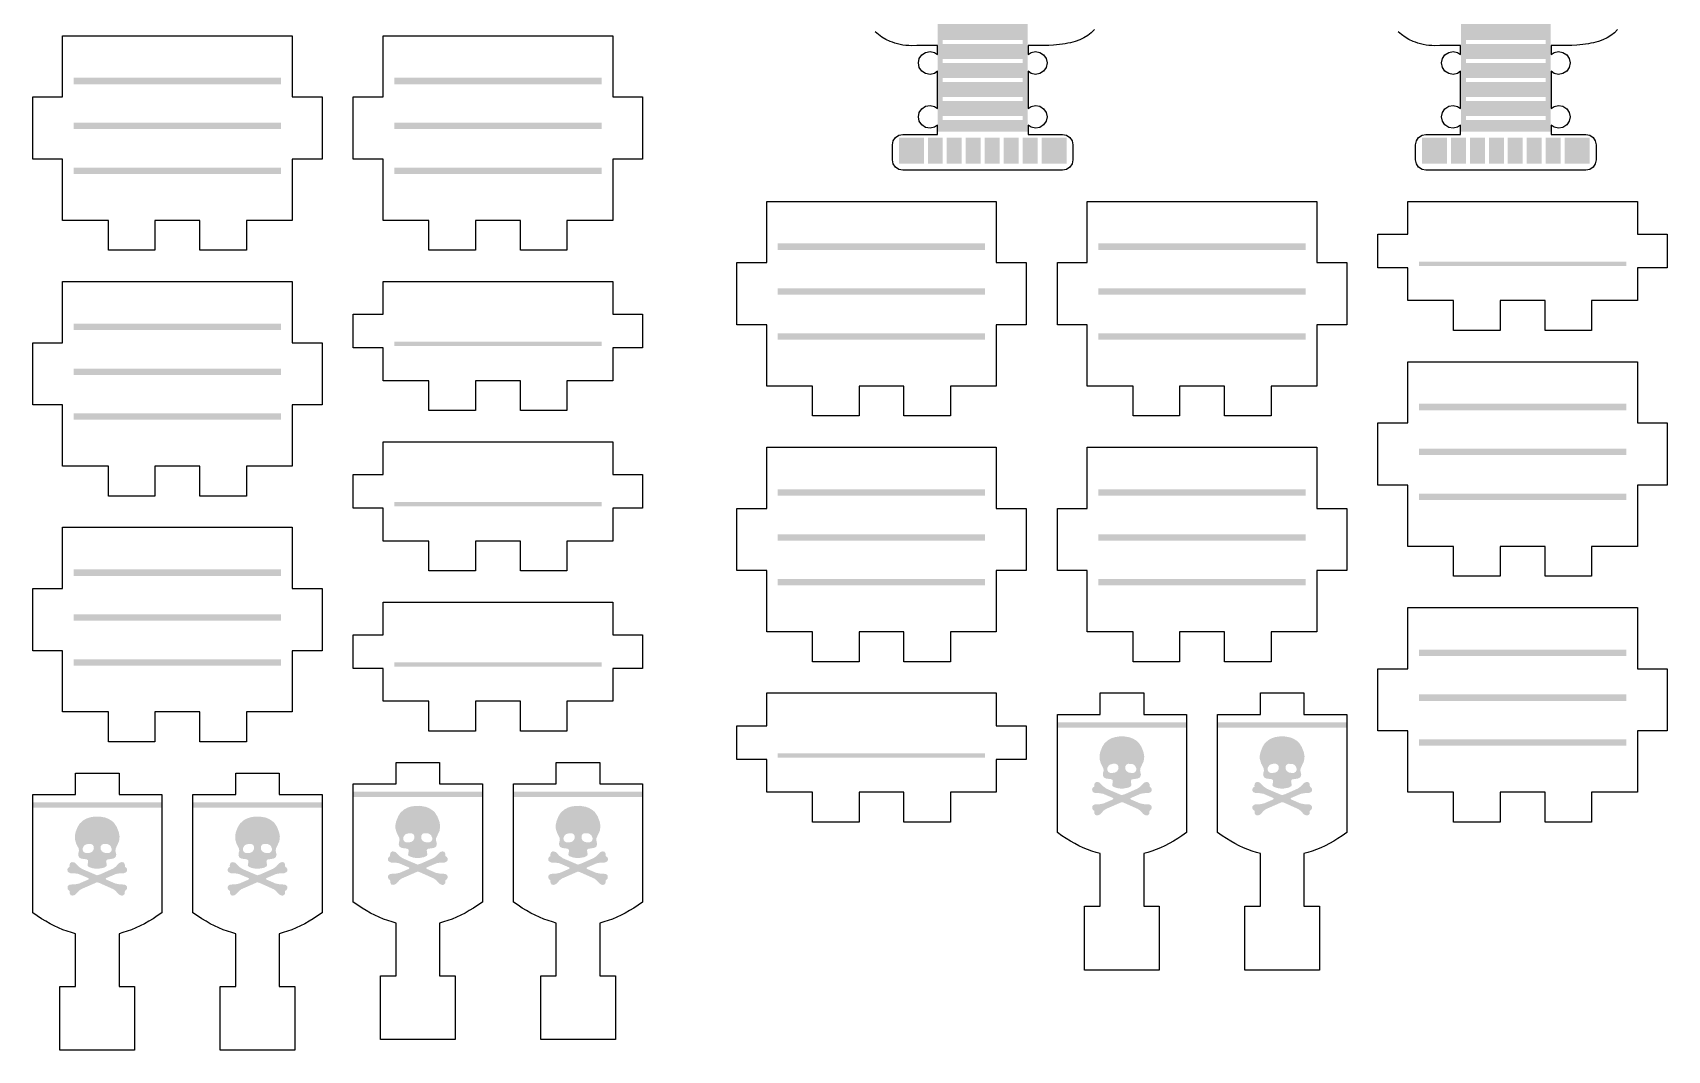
# Model space of a CAD drawing. Header units: millimetres. Extents: x 6 to 297, y 55 to 451.
# Drawn here: x 6 to 158.9, y 54.9 to 150.1 of the extents above; entities that cross this region are included whole.
import ezdxf

# ---------------------------------------------------------------- set-up
doc = ezdxf.new("R2010")
doc.units = ezdxf.units.MM
doc.layers.add('CUT', color=1, linetype='Continuous')
doc.layers.add('RASTER', color=7, linetype='Continuous')

msp = doc.modelspace()

# ---------------------------------------------------------------- hatches: boundary and pattern name
at = {"layer": 'RASTER'}
h = msp.add_hatch(color=7, dxfattribs=at)
h.paths.add_polyline_path([(99.069, 151.025), (90.663, 151.025), (90.663, 140.845), (99.069, 140.845)])
h.paths.add_polyline_path([(98.602, 149.437), (98.602, 149.064), (91.13, 149.064), (91.13, 149.437), (98.602, 149.437)], flags=0)
h.paths.add_polyline_path([(98.602, 147.663), (98.602, 147.289), (91.13, 147.289), (91.13, 147.663), (98.602, 147.663)], flags=0)
h.paths.add_polyline_path([(98.602, 145.888), (98.602, 145.515), (91.13, 145.515), (91.13, 145.888), (98.602, 145.888)], flags=0)
h.paths.add_polyline_path([(98.602, 144.114), (98.602, 143.74), (91.13, 143.74), (91.13, 144.114), (98.602, 144.114)], flags=0)
h.paths.add_polyline_path([(98.602, 142.339), (98.602, 141.965), (91.13, 141.965), (91.13, 142.339), (98.602, 142.339)], flags=0)
h = msp.add_hatch(color=7, dxfattribs=at)
h.paths.add_polyline_path([(148.022, 151.025), (139.616, 151.025), (139.616, 140.845), (148.022, 140.845)])
h.paths.add_polyline_path([(147.555, 149.437), (147.555, 149.064), (140.083, 149.064), (140.083, 149.437), (147.555, 149.437)], flags=0)
h.paths.add_polyline_path([(147.555, 147.663), (147.555, 147.289), (140.083, 147.289), (140.083, 147.663), (147.555, 147.663)], flags=0)
h.paths.add_polyline_path([(147.555, 145.888), (147.555, 145.515), (140.083, 145.515), (140.083, 145.888), (147.555, 145.888)], flags=0)
h.paths.add_polyline_path([(147.555, 144.114), (147.555, 143.74), (140.083, 143.74), (140.083, 144.114), (147.555, 144.114)], flags=0)
h.paths.add_polyline_path([(147.555, 142.339), (147.555, 141.965), (140.083, 141.965), (140.083, 142.339), (147.555, 142.339)], flags=0)
for points in [[(9.8, 145.897), (29.2, 145.897), (29.2, 145.297), (9.8, 145.297)], [(39.8, 145.897), (59.2, 145.897), (59.2, 145.297), (39.8, 145.297)], [(9.8, 141.697), (29.2, 141.697), (29.2, 141.097), (9.8, 141.097)], [(39.8, 141.697), (59.2, 141.697), (59.2, 141.097), (39.8, 141.097)], [(9.8, 137.497), (29.2, 137.497), (29.2, 136.897), (9.8, 136.897)], [(39.8, 137.497), (59.2, 137.497), (59.2, 136.897), (39.8, 136.897)], [(75.689, 130.395), (95.089, 130.395), (95.089, 129.795), (75.689, 129.795)], [(105.689, 130.395), (125.089, 130.395), (125.089, 129.795), (105.689, 129.795)], [(135.689, 128.695), (155.089, 128.695), (155.089, 128.295), (135.689, 128.295)], [(75.689, 126.195), (95.089, 126.195), (95.089, 125.595), (75.689, 125.595)], [(105.689, 126.195), (125.089, 126.195), (125.089, 125.595), (105.689, 125.595)], [(9.8, 122.897), (29.2, 122.897), (29.2, 122.297), (9.8, 122.297)], [(39.8, 121.197), (59.2, 121.197), (59.2, 120.797), (39.8, 120.797)], [(75.689, 121.995), (95.089, 121.995), (95.089, 121.395), (75.689, 121.395)], [(105.689, 121.995), (125.089, 121.995), (125.089, 121.395), (105.689, 121.395)], [(9.8, 118.697), (29.2, 118.697), (29.2, 118.097), (9.8, 118.097)], [(135.689, 115.395), (155.089, 115.395), (155.089, 114.795), (135.689, 114.795)], [(9.8, 114.497), (29.2, 114.497), (29.2, 113.897), (9.8, 113.897)], [(135.689, 111.195), (155.089, 111.195), (155.089, 110.595), (135.689, 110.595)], [(75.689, 107.395), (95.089, 107.395), (95.089, 106.795), (75.689, 106.795)], [(105.689, 107.395), (125.089, 107.395), (125.089, 106.795), (105.689, 106.795)], [(39.8, 106.197), (59.2, 106.197), (59.2, 105.797), (39.8, 105.797)], [(135.689, 106.995), (155.089, 106.995), (155.089, 106.395), (135.689, 106.395)], [(75.689, 103.195), (95.089, 103.195), (95.089, 102.595), (75.689, 102.595)], [(105.689, 103.195), (125.089, 103.195), (125.089, 102.595), (105.689, 102.595)], [(9.8, 99.897), (29.2, 99.897), (29.2, 99.297), (9.8, 99.297)], [(75.689, 98.995), (95.089, 98.995), (95.089, 98.395), (75.689, 98.395)], [(105.689, 98.995), (125.089, 98.995), (125.089, 98.395), (105.689, 98.395)], [(9.8, 95.697), (29.2, 95.697), (29.2, 95.097), (9.8, 95.097)], [(135.689, 92.395), (155.089, 92.395), (155.089, 91.795), (135.689, 91.795)], [(9.8, 91.497), (29.2, 91.497), (29.2, 90.897), (9.8, 90.897)], [(39.8, 91.197), (59.2, 91.197), (59.2, 90.797), (39.8, 90.797)], [(135.689, 88.195), (155.089, 88.195), (155.089, 87.595), (135.689, 87.595)], [(101.889, 85.595), (113.889, 85.595), (113.889, 85.095), (101.889, 85.095)], [(116.889, 85.595), (128.889, 85.595), (128.889, 85.095), (116.889, 85.095)], [(75.689, 82.695), (95.089, 82.695), (95.089, 82.295), (75.689, 82.295)], [(135.689, 83.995), (155.089, 83.995), (155.089, 83.395), (135.689, 83.395)], [(6, 78.097), (18, 78.097), (18, 77.597), (6, 77.597)], [(21, 78.097), (33, 78.097), (33, 77.597), (21, 77.597)], [(36, 79.097), (48, 79.097), (48, 78.597), (36, 78.597)], [(51, 79.097), (63, 79.097), (63, 78.597), (51, 78.597)]]:
    msp.add_hatch(color=7, dxfattribs=at).paths.add_polyline_path(points)
h = msp.add_hatch(color=7, dxfattribs=at)
h.paths.add_polyline_path([(102.711, 140.284), (87.02, 140.284), (87.02, 137.856), (102.711, 137.856)])
h.paths.add_polyline_path([(100.376, 140.284), (100.376, 137.856), (100.003, 137.856), (100.003, 140.284), (100.376, 140.284)], flags=0)
h.paths.add_polyline_path([(98.602, 140.284), (98.602, 137.856), (98.228, 137.856), (98.228, 140.284), (98.602, 140.284)], flags=0)
h.paths.add_polyline_path([(96.827, 140.284), (96.827, 137.856), (96.454, 137.856), (96.454, 140.284), (96.827, 140.284)], flags=0)
h.paths.add_polyline_path([(95.053, 140.284), (95.053, 137.856), (94.679, 137.856), (94.679, 140.284), (95.053, 140.284)], flags=0)
h.paths.add_polyline_path([(93.278, 140.284), (93.278, 137.856), (92.904, 137.856), (92.904, 140.284), (93.278, 140.284)], flags=0)
h.paths.add_polyline_path([(91.503, 140.284), (91.503, 137.856), (91.13, 137.856), (91.13, 140.284), (91.503, 140.284)], flags=0)
h.paths.add_polyline_path([(89.729, 140.284), (89.729, 137.856), (89.355, 137.856), (89.355, 140.284), (89.729, 140.284)], flags=0)
h = msp.add_hatch(color=7, dxfattribs=at)
h.paths.add_polyline_path([(151.664, 140.284), (135.973, 140.284), (135.973, 137.856), (151.664, 137.856)])
h.paths.add_polyline_path([(149.329, 140.284), (149.329, 137.856), (148.956, 137.856), (148.956, 140.284), (149.329, 140.284)], flags=0)
h.paths.add_polyline_path([(147.555, 140.284), (147.555, 137.856), (147.181, 137.856), (147.181, 140.284), (147.555, 140.284)], flags=0)
h.paths.add_polyline_path([(145.78, 140.284), (145.78, 137.856), (145.406, 137.856), (145.406, 140.284), (145.78, 140.284)], flags=0)
h.paths.add_polyline_path([(144.005, 140.284), (144.005, 137.856), (143.632, 137.856), (143.632, 140.284), (144.005, 140.284)], flags=0)
h.paths.add_polyline_path([(142.231, 140.284), (142.231, 137.856), (141.857, 137.856), (141.857, 140.284), (142.231, 140.284)], flags=0)
h.paths.add_polyline_path([(140.456, 140.284), (140.456, 137.856), (140.083, 137.856), (140.083, 140.284), (140.456, 140.284)], flags=0)
h.paths.add_polyline_path([(138.682, 140.284), (138.682, 137.856), (138.308, 137.856), (138.308, 140.284), (138.682, 140.284)], flags=0)
h = msp.add_hatch(color=7, dxfattribs=at)
h.paths.add_polyline_path([(107.645, 84.268), (108.083, 84.275), (108.612, 84.184), (108.935, 84.062), (109.271, 83.855), (109.464, 83.681), (109.724, 83.282), (109.912, 82.791), (109.982, 82.396), (109.931, 81.962), (109.608, 81.259), (109.594, 81.04), (109.672, 80.711), (109.613, 80.498), (109.517, 80.401), (109.369, 80.335), (108.802, 80.244), (108.722, 80.11), (108.78, 79.742), (108.748, 79.62), (108.502, 79.479), (108.025, 79.394), (107.734, 79.394), (107.399, 79.446), (107.076, 79.568), (106.998, 79.645), (106.979, 79.723), (107.037, 80.033), (107.012, 80.201), (106.888, 80.271), (106.406, 80.331), (106.19, 80.446), (106.107, 80.653), (106.121, 80.852), (106.185, 81.06), (106.154, 81.28), (105.919, 81.743), (105.797, 82.164), (105.797, 82.493), (105.867, 82.83), (106.055, 83.301), (106.256, 83.622), (106.593, 83.925), (106.907, 84.095), (107.242, 84.206)])
h.paths.add_polyline_path([(107.062, 81.712), (106.785, 81.641), (106.663, 81.55), (106.541, 81.342), (106.516, 81.197), (106.559, 81.046), (106.644, 80.938), (106.797, 80.858), (107.134, 80.866), (107.3, 80.912), (107.45, 81.015), (107.572, 81.242), (107.568, 81.455), (107.477, 81.616), (107.316, 81.707)], flags=0)
h.paths.add_polyline_path([(108.476, 81.712), (108.329, 81.647), (108.207, 81.478), (108.207, 81.222), (108.31, 81.034), (108.517, 80.893), (108.819, 80.847), (108.982, 80.858), (109.154, 80.957), (109.234, 81.11), (109.245, 81.253), (109.135, 81.511), (109.013, 81.621), (108.866, 81.687)], flags=0)
h.paths.add_polyline_path([(105.495, 80.006), (105.667, 80), (105.817, 79.936), (106.16, 79.582), (106.483, 79.363), (107.87, 78.774), (108.194, 78.876), (109.36, 79.396), (109.619, 79.582), (109.918, 79.903), (110.026, 79.969), (110.195, 80.014), (110.369, 79.975), (110.472, 79.806), (110.477, 79.58), (110.607, 79.477), (110.673, 79.368), (110.671, 79.169), (110.588, 79.059), (110.371, 78.966), (110.04, 78.967), (109.641, 78.902), (108.717, 78.508), (108.684, 78.444), (108.73, 78.375), (109.582, 78.007), (110.001, 77.921), (110.435, 77.91), (110.588, 77.83), (110.671, 77.72), (110.671, 77.522), (110.607, 77.412), (110.477, 77.309), (110.446, 77.011), (110.299, 76.887), (110.195, 76.875), (110.026, 76.92), (109.898, 77.005), (109.6, 77.327), (109.398, 77.474), (108.019, 78.09), (107.851, 78.115), (106.38, 77.474), (106.179, 77.327), (105.881, 77.005), (105.753, 76.92), (105.584, 76.875), (105.412, 76.916), (105.307, 77.083), (105.301, 77.309), (105.172, 77.412), (105.108, 77.522), (105.108, 77.72), (105.191, 77.83), (105.344, 77.91), (105.778, 77.921), (106.196, 78.007), (107.049, 78.375), (107.095, 78.444), (107.062, 78.508), (106.138, 78.902), (105.739, 78.967), (105.408, 78.966), (105.191, 79.059), (105.108, 79.169), (105.106, 79.368), (105.172, 79.477), (105.301, 79.58), (105.294, 79.723), (105.352, 79.917)])
h = msp.add_hatch(color=7, dxfattribs=at)
h.paths.add_polyline_path([(122.645, 84.268), (123.083, 84.275), (123.612, 84.184), (123.935, 84.062), (124.271, 83.855), (124.464, 83.681), (124.724, 83.282), (124.912, 82.791), (124.982, 82.396), (124.931, 81.962), (124.608, 81.259), (124.594, 81.04), (124.672, 80.711), (124.613, 80.498), (124.517, 80.401), (124.369, 80.335), (123.802, 80.244), (123.722, 80.11), (123.78, 79.742), (123.748, 79.62), (123.502, 79.479), (123.025, 79.394), (122.734, 79.394), (122.399, 79.446), (122.076, 79.568), (121.998, 79.645), (121.979, 79.723), (122.037, 80.033), (122.012, 80.201), (121.888, 80.271), (121.406, 80.331), (121.19, 80.446), (121.107, 80.653), (121.121, 80.852), (121.185, 81.06), (121.154, 81.28), (120.919, 81.743), (120.797, 82.164), (120.797, 82.493), (120.867, 82.83), (121.055, 83.301), (121.256, 83.622), (121.593, 83.925), (121.907, 84.095), (122.242, 84.206)])
h.paths.add_polyline_path([(122.062, 81.712), (121.785, 81.641), (121.663, 81.55), (121.541, 81.342), (121.516, 81.197), (121.559, 81.046), (121.644, 80.938), (121.797, 80.858), (122.134, 80.866), (122.3, 80.912), (122.45, 81.015), (122.572, 81.242), (122.568, 81.455), (122.477, 81.616), (122.316, 81.707)], flags=0)
h.paths.add_polyline_path([(123.476, 81.712), (123.329, 81.647), (123.207, 81.478), (123.207, 81.222), (123.31, 81.034), (123.517, 80.893), (123.819, 80.847), (123.982, 80.858), (124.154, 80.957), (124.234, 81.11), (124.245, 81.253), (124.135, 81.511), (124.013, 81.621), (123.866, 81.687)], flags=0)
h.paths.add_polyline_path([(120.495, 80.006), (120.667, 80), (120.817, 79.936), (121.16, 79.582), (121.483, 79.363), (122.87, 78.774), (123.194, 78.876), (124.36, 79.396), (124.619, 79.582), (124.918, 79.903), (125.026, 79.969), (125.195, 80.014), (125.369, 79.975), (125.472, 79.806), (125.477, 79.58), (125.607, 79.477), (125.673, 79.368), (125.671, 79.169), (125.588, 79.059), (125.371, 78.966), (125.04, 78.967), (124.641, 78.902), (123.717, 78.508), (123.684, 78.444), (123.73, 78.375), (124.582, 78.007), (125.001, 77.921), (125.435, 77.91), (125.588, 77.83), (125.671, 77.72), (125.671, 77.522), (125.607, 77.412), (125.477, 77.309), (125.446, 77.011), (125.299, 76.887), (125.195, 76.875), (125.026, 76.92), (124.898, 77.005), (124.6, 77.327), (124.398, 77.474), (123.019, 78.09), (122.851, 78.115), (121.38, 77.474), (121.179, 77.327), (120.881, 77.005), (120.753, 76.92), (120.584, 76.875), (120.412, 76.916), (120.307, 77.083), (120.301, 77.309), (120.172, 77.412), (120.108, 77.522), (120.108, 77.72), (120.191, 77.83), (120.344, 77.91), (120.778, 77.921), (121.196, 78.007), (122.049, 78.375), (122.095, 78.444), (122.062, 78.508), (121.138, 78.902), (120.739, 78.967), (120.408, 78.966), (120.191, 79.059), (120.108, 79.169), (120.106, 79.368), (120.172, 79.477), (120.301, 79.58), (120.294, 79.723), (120.352, 79.917)])
h = msp.add_hatch(color=7, dxfattribs=at)
h.paths.add_polyline_path([(11.756, 76.769), (12.194, 76.777), (12.723, 76.686), (13.046, 76.564), (13.381, 76.356), (13.575, 76.182), (13.835, 75.783), (14.022, 75.293), (14.092, 74.898), (14.042, 74.464), (13.718, 73.761), (13.705, 73.542), (13.782, 73.212), (13.724, 72.999), (13.627, 72.902), (13.48, 72.837), (12.912, 72.746), (12.833, 72.612), (12.891, 72.244), (12.858, 72.122), (12.612, 71.98), (12.136, 71.895), (11.845, 71.895), (11.51, 71.947), (11.186, 72.069), (11.109, 72.147), (11.09, 72.224), (11.148, 72.534), (11.122, 72.703), (10.998, 72.773), (10.516, 72.833), (10.301, 72.947), (10.218, 73.154), (10.231, 73.354), (10.295, 73.561), (10.264, 73.782), (10.03, 74.245), (9.908, 74.665), (9.908, 74.995), (9.978, 75.332), (10.165, 75.802), (10.367, 76.124), (10.704, 76.426), (11.018, 76.597), (11.353, 76.707)])
h.paths.add_polyline_path([(11.173, 74.214), (10.896, 74.142), (10.774, 74.051), (10.652, 73.844), (10.627, 73.699), (10.669, 73.548), (10.754, 73.439), (10.907, 73.36), (11.245, 73.367), (11.411, 73.414), (11.56, 73.517), (11.682, 73.743), (11.678, 73.956), (11.587, 74.117), (11.427, 74.208)], flags=0)
h.paths.add_polyline_path([(12.587, 74.214), (12.44, 74.148), (12.318, 73.98), (12.318, 73.724), (12.42, 73.536), (12.628, 73.394), (12.93, 73.348), (13.093, 73.36), (13.265, 73.458), (13.344, 73.611), (13.356, 73.755), (13.246, 74.012), (13.124, 74.123), (12.976, 74.189)], flags=0)
h.paths.add_polyline_path([(9.606, 72.507), (9.778, 72.501), (9.927, 72.438), (10.27, 72.083), (10.594, 71.864), (11.981, 71.275), (12.304, 71.378), (13.47, 71.897), (13.73, 72.083), (14.028, 72.405), (14.137, 72.47), (14.305, 72.515), (14.48, 72.476), (14.582, 72.308), (14.588, 72.081), (14.718, 71.978), (14.784, 71.87), (14.782, 71.67), (14.698, 71.56), (14.482, 71.467), (14.15, 71.469), (13.751, 71.403), (12.827, 71.01), (12.794, 70.946), (12.841, 70.876), (13.693, 70.508), (14.112, 70.423), (14.545, 70.411), (14.698, 70.332), (14.782, 70.221), (14.782, 70.024), (14.718, 69.913), (14.588, 69.811), (14.557, 69.512), (14.41, 69.388), (14.305, 69.377), (14.137, 69.421), (14.009, 69.507), (13.711, 69.828), (13.509, 69.975), (12.13, 70.591), (11.961, 70.617), (10.491, 69.975), (10.289, 69.828), (9.991, 69.507), (9.863, 69.421), (9.695, 69.377), (9.522, 69.417), (9.418, 69.584), (9.412, 69.811), (9.282, 69.913), (9.218, 70.024), (9.218, 70.221), (9.302, 70.332), (9.455, 70.411), (9.888, 70.423), (10.307, 70.508), (11.159, 70.876), (11.206, 70.946), (11.173, 71.01), (10.249, 71.403), (9.85, 71.469), (9.518, 71.467), (9.302, 71.56), (9.218, 71.67), (9.216, 71.87), (9.282, 71.978), (9.412, 72.081), (9.404, 72.224), (9.462, 72.418)])
h = msp.add_hatch(color=7, dxfattribs=at)
h.paths.add_polyline_path([(26.756, 76.769), (27.194, 76.777), (27.723, 76.686), (28.046, 76.564), (28.381, 76.356), (28.575, 76.182), (28.835, 75.783), (29.022, 75.293), (29.092, 74.898), (29.042, 74.464), (28.718, 73.761), (28.705, 73.542), (28.782, 73.212), (28.724, 72.999), (28.627, 72.902), (28.48, 72.837), (27.912, 72.746), (27.833, 72.612), (27.891, 72.244), (27.858, 72.122), (27.612, 71.98), (27.136, 71.895), (26.845, 71.895), (26.51, 71.947), (26.186, 72.069), (26.109, 72.147), (26.09, 72.224), (26.148, 72.534), (26.122, 72.703), (25.998, 72.773), (25.516, 72.833), (25.301, 72.947), (25.218, 73.154), (25.231, 73.354), (25.295, 73.561), (25.264, 73.782), (25.03, 74.245), (24.908, 74.665), (24.908, 74.995), (24.978, 75.332), (25.165, 75.802), (25.367, 76.124), (25.704, 76.426), (26.018, 76.597), (26.353, 76.707)])
h.paths.add_polyline_path([(26.173, 74.214), (25.896, 74.142), (25.774, 74.051), (25.652, 73.844), (25.627, 73.699), (25.669, 73.548), (25.754, 73.439), (25.907, 73.36), (26.245, 73.367), (26.411, 73.414), (26.56, 73.517), (26.682, 73.743), (26.678, 73.956), (26.587, 74.117), (26.427, 74.208)], flags=0)
h.paths.add_polyline_path([(27.587, 74.214), (27.44, 74.148), (27.318, 73.98), (27.318, 73.724), (27.42, 73.536), (27.628, 73.394), (27.93, 73.348), (28.093, 73.36), (28.265, 73.458), (28.344, 73.611), (28.356, 73.755), (28.246, 74.012), (28.124, 74.123), (27.976, 74.189)], flags=0)
h.paths.add_polyline_path([(24.606, 72.507), (24.778, 72.501), (24.927, 72.438), (25.27, 72.083), (25.594, 71.864), (26.981, 71.275), (27.304, 71.378), (28.47, 71.897), (28.73, 72.083), (29.028, 72.405), (29.137, 72.47), (29.305, 72.515), (29.48, 72.476), (29.582, 72.308), (29.588, 72.081), (29.718, 71.978), (29.784, 71.87), (29.782, 71.67), (29.698, 71.56), (29.482, 71.467), (29.15, 71.469), (28.751, 71.403), (27.827, 71.01), (27.794, 70.946), (27.841, 70.876), (28.693, 70.508), (29.112, 70.423), (29.545, 70.411), (29.698, 70.332), (29.782, 70.221), (29.782, 70.024), (29.718, 69.913), (29.588, 69.811), (29.557, 69.512), (29.41, 69.388), (29.305, 69.377), (29.137, 69.421), (29.009, 69.507), (28.711, 69.828), (28.509, 69.975), (27.13, 70.591), (26.961, 70.617), (25.491, 69.975), (25.289, 69.828), (24.991, 69.507), (24.863, 69.421), (24.695, 69.377), (24.522, 69.417), (24.418, 69.584), (24.412, 69.811), (24.282, 69.913), (24.218, 70.024), (24.218, 70.221), (24.302, 70.332), (24.455, 70.411), (24.888, 70.423), (25.307, 70.508), (26.159, 70.876), (26.206, 70.946), (26.173, 71.01), (25.249, 71.403), (24.85, 71.469), (24.518, 71.467), (24.302, 71.56), (24.218, 71.67), (24.216, 71.87), (24.282, 71.978), (24.412, 72.081), (24.404, 72.224), (24.462, 72.418)])
h = msp.add_hatch(color=7, dxfattribs=at)
h.paths.add_polyline_path([(41.756, 77.769), (42.194, 77.777), (42.723, 77.686), (43.046, 77.564), (43.381, 77.356), (43.575, 77.182), (43.835, 76.783), (44.022, 76.293), (44.092, 75.898), (44.042, 75.464), (43.718, 74.761), (43.705, 74.542), (43.782, 74.212), (43.724, 73.999), (43.627, 73.902), (43.48, 73.837), (42.912, 73.746), (42.833, 73.612), (42.891, 73.244), (42.858, 73.122), (42.612, 72.98), (42.136, 72.895), (41.845, 72.895), (41.51, 72.947), (41.186, 73.069), (41.109, 73.147), (41.09, 73.224), (41.148, 73.534), (41.122, 73.703), (40.998, 73.773), (40.516, 73.833), (40.301, 73.947), (40.218, 74.154), (40.231, 74.354), (40.295, 74.561), (40.264, 74.782), (40.03, 75.245), (39.908, 75.665), (39.908, 75.995), (39.978, 76.332), (40.165, 76.802), (40.367, 77.124), (40.704, 77.426), (41.018, 77.597), (41.353, 77.707)])
h.paths.add_polyline_path([(41.173, 75.214), (40.896, 75.142), (40.774, 75.051), (40.652, 74.844), (40.627, 74.699), (40.669, 74.548), (40.754, 74.439), (40.907, 74.36), (41.245, 74.367), (41.411, 74.414), (41.56, 74.517), (41.682, 74.743), (41.678, 74.956), (41.587, 75.117), (41.427, 75.208)], flags=0)
h.paths.add_polyline_path([(42.587, 75.214), (42.44, 75.148), (42.318, 74.98), (42.318, 74.724), (42.42, 74.536), (42.628, 74.394), (42.93, 74.348), (43.093, 74.36), (43.265, 74.458), (43.344, 74.611), (43.356, 74.755), (43.246, 75.012), (43.124, 75.123), (42.976, 75.189)], flags=0)
h.paths.add_polyline_path([(39.606, 73.507), (39.778, 73.501), (39.927, 73.438), (40.27, 73.083), (40.594, 72.864), (41.981, 72.275), (42.304, 72.378), (43.47, 72.897), (43.73, 73.083), (44.028, 73.405), (44.137, 73.47), (44.305, 73.515), (44.48, 73.476), (44.582, 73.308), (44.588, 73.081), (44.718, 72.978), (44.784, 72.87), (44.782, 72.67), (44.698, 72.56), (44.482, 72.467), (44.15, 72.469), (43.751, 72.403), (42.827, 72.01), (42.794, 71.946), (42.841, 71.876), (43.693, 71.508), (44.112, 71.423), (44.545, 71.411), (44.698, 71.332), (44.782, 71.221), (44.782, 71.024), (44.718, 70.913), (44.588, 70.811), (44.557, 70.512), (44.41, 70.388), (44.305, 70.377), (44.137, 70.421), (44.009, 70.507), (43.711, 70.828), (43.509, 70.975), (42.13, 71.591), (41.961, 71.617), (40.491, 70.975), (40.289, 70.828), (39.991, 70.507), (39.863, 70.421), (39.695, 70.377), (39.522, 70.417), (39.418, 70.584), (39.412, 70.811), (39.282, 70.913), (39.218, 71.024), (39.218, 71.221), (39.302, 71.332), (39.455, 71.411), (39.888, 71.423), (40.307, 71.508), (41.159, 71.876), (41.206, 71.946), (41.173, 72.01), (40.249, 72.403), (39.85, 72.469), (39.518, 72.467), (39.302, 72.56), (39.218, 72.67), (39.216, 72.87), (39.282, 72.978), (39.412, 73.081), (39.404, 73.224), (39.462, 73.418)])
h = msp.add_hatch(color=7, dxfattribs=at)
h.paths.add_polyline_path([(56.756, 77.769), (57.194, 77.777), (57.723, 77.686), (58.046, 77.564), (58.381, 77.356), (58.575, 77.182), (58.835, 76.783), (59.022, 76.293), (59.092, 75.898), (59.042, 75.464), (58.718, 74.761), (58.705, 74.542), (58.782, 74.212), (58.724, 73.999), (58.627, 73.902), (58.48, 73.837), (57.912, 73.746), (57.833, 73.612), (57.891, 73.244), (57.858, 73.122), (57.612, 72.98), (57.136, 72.895), (56.845, 72.895), (56.51, 72.947), (56.186, 73.069), (56.109, 73.147), (56.09, 73.224), (56.148, 73.534), (56.122, 73.703), (55.998, 73.773), (55.516, 73.833), (55.301, 73.947), (55.218, 74.154), (55.231, 74.354), (55.295, 74.561), (55.264, 74.782), (55.03, 75.245), (54.908, 75.665), (54.908, 75.995), (54.978, 76.332), (55.165, 76.802), (55.367, 77.124), (55.704, 77.426), (56.018, 77.597), (56.353, 77.707)])
h.paths.add_polyline_path([(56.173, 75.214), (55.896, 75.142), (55.774, 75.051), (55.652, 74.844), (55.627, 74.699), (55.669, 74.548), (55.754, 74.439), (55.907, 74.36), (56.245, 74.367), (56.411, 74.414), (56.56, 74.517), (56.682, 74.743), (56.678, 74.956), (56.587, 75.117), (56.427, 75.208)], flags=0)
h.paths.add_polyline_path([(57.587, 75.214), (57.44, 75.148), (57.318, 74.98), (57.318, 74.724), (57.42, 74.536), (57.628, 74.394), (57.93, 74.348), (58.093, 74.36), (58.265, 74.458), (58.344, 74.611), (58.356, 74.755), (58.246, 75.012), (58.124, 75.123), (57.976, 75.189)], flags=0)
h.paths.add_polyline_path([(54.606, 73.507), (54.778, 73.501), (54.927, 73.438), (55.27, 73.083), (55.594, 72.864), (56.981, 72.275), (57.304, 72.378), (58.47, 72.897), (58.73, 73.083), (59.028, 73.405), (59.137, 73.47), (59.305, 73.515), (59.48, 73.476), (59.582, 73.308), (59.588, 73.081), (59.718, 72.978), (59.784, 72.87), (59.782, 72.67), (59.698, 72.56), (59.482, 72.467), (59.15, 72.469), (58.751, 72.403), (57.827, 72.01), (57.794, 71.946), (57.841, 71.876), (58.693, 71.508), (59.112, 71.423), (59.545, 71.411), (59.698, 71.332), (59.782, 71.221), (59.782, 71.024), (59.718, 70.913), (59.588, 70.811), (59.557, 70.512), (59.41, 70.388), (59.305, 70.377), (59.137, 70.421), (59.009, 70.507), (58.711, 70.828), (58.509, 70.975), (57.13, 71.591), (56.961, 71.617), (55.491, 70.975), (55.289, 70.828), (54.991, 70.507), (54.863, 70.421), (54.695, 70.377), (54.522, 70.417), (54.418, 70.584), (54.412, 70.811), (54.282, 70.913), (54.218, 71.024), (54.218, 71.221), (54.302, 71.332), (54.455, 71.411), (54.888, 71.423), (55.307, 71.508), (56.159, 71.876), (56.206, 71.946), (56.173, 72.01), (55.249, 72.403), (54.85, 72.469), (54.518, 72.467), (54.302, 72.56), (54.218, 72.67), (54.216, 72.87), (54.282, 72.978), (54.412, 73.081), (54.404, 73.224), (54.462, 73.418)])

# ---------------------------------------------------------------- linework, layer by layer
at = {"layer": 'CUT'}
for points in [[(105.315, 150.413), (105.021, 150.114), (104.697, 149.852), (104.34, 149.629), (103.95, 149.445), (103.525, 149.299), (103.299, 149.243), (103.072, 149.184), (102.829, 149.139), (102.586, 149.09), (102.325, 149.053), (102.064, 149.012), (101.782, 148.985), (101.5, 148.957), (101.041, 148.933), (100.583, 148.93), (100.125, 148.93), (99.668, 148.93), (99.109, 148.93), (99.109, 148.072), (99.384, 148.266), (99.795, 148.357), (100.21, 148.282), (100.564, 148.052), (100.801, 147.703), (100.884, 147.289), (100.801, 146.876), (100.564, 146.527), (100.21, 146.296), (99.795, 146.221), (99.384, 146.312), (99.109, 146.507), (99.109, 143.028), (99.384, 143.222), (99.795, 143.314), (100.21, 143.238), (100.564, 143.008), (100.801, 142.659), (100.884, 142.246), (100.801, 141.832), (100.564, 141.483), (100.21, 141.253), (99.795, 141.178), (99.384, 141.269), (99.109, 141.463), (99.109, 140.604), (102.342, 140.604), (102.711, 140.531), (103.027, 140.32), (103.238, 140.003), (103.312, 139.634), (103.312, 138.225), (103.238, 137.856), (103.027, 137.54), (102.711, 137.329), (102.342, 137.255), (87.39, 137.255), (87.021, 137.329), (86.705, 137.54), (86.493, 137.856), (86.42, 138.225), (86.42, 139.634), (86.493, 140.003), (86.705, 140.32), (87.021, 140.531), (87.39, 140.604), (90.623, 140.604), (90.623, 141.463), (90.348, 141.269), (89.936, 141.178), (89.521, 141.253), (89.168, 141.483), (88.931, 141.832), (88.847, 142.246), (88.931, 142.659), (89.168, 143.008), (89.521, 143.238), (89.936, 143.314), (90.348, 143.222), (90.623, 143.028), (90.623, 146.507), (90.348, 146.312), (89.936, 146.221), (89.521, 146.296), (89.168, 146.527), (88.931, 146.876), (88.847, 147.289), (88.931, 147.703), (89.168, 148.052), (89.521, 148.282), (89.936, 148.357), (90.348, 148.266), (90.623, 148.072), (90.623, 148.93), (90.064, 148.93), (89.606, 148.93), (89.149, 148.93), (88.693, 148.924), (88.235, 148.902), (87.949, 148.907), (87.663, 148.921), (87.396, 148.961), (87.132, 149.006), (86.887, 149.073), (86.645, 149.14), (86.423, 149.224), (86.204, 149.305), (85.8, 149.493), (85.433, 149.703), (85.1, 149.94), (84.803, 150.208)], [(154.268, 150.413), (153.974, 150.114), (153.65, 149.852), (153.293, 149.629), (152.902, 149.445), (152.478, 149.299), (152.252, 149.243), (152.025, 149.184), (151.782, 149.139), (151.539, 149.09), (151.278, 149.053), (151.016, 149.012), (150.735, 148.985), (150.453, 148.957), (149.994, 148.933), (149.535, 148.93), (149.078, 148.93), (148.621, 148.93), (148.062, 148.93), (148.062, 148.072), (148.336, 148.266), (148.748, 148.357), (149.163, 148.282), (149.517, 148.052), (149.754, 147.703), (149.837, 147.289), (149.754, 146.876), (149.517, 146.527), (149.163, 146.296), (148.748, 146.221), (148.336, 146.312), (148.062, 146.507), (148.062, 143.028), (148.336, 143.222), (148.748, 143.314), (149.163, 143.238), (149.517, 143.008), (149.754, 142.659), (149.837, 142.246), (149.754, 141.832), (149.517, 141.483), (149.163, 141.253), (148.748, 141.178), (148.336, 141.269), (148.062, 141.463), (148.062, 140.604), (151.295, 140.604), (151.664, 140.531), (151.98, 140.32), (152.191, 140.003), (152.265, 139.634), (152.265, 138.225), (152.191, 137.856), (151.98, 137.54), (151.664, 137.329), (151.295, 137.255), (136.343, 137.255), (135.974, 137.329), (135.657, 137.54), (135.446, 137.856), (135.373, 138.225), (135.373, 139.634), (135.446, 140.003), (135.657, 140.32), (135.974, 140.531), (136.343, 140.604), (139.576, 140.604), (139.576, 141.463), (139.301, 141.269), (138.889, 141.178), (138.474, 141.253), (138.12, 141.483), (137.883, 141.832), (137.8, 142.246), (137.883, 142.659), (138.12, 143.008), (138.474, 143.238), (138.889, 143.314), (139.301, 143.222), (139.576, 143.028), (139.576, 146.507), (139.301, 146.312), (138.889, 146.221), (138.474, 146.296), (138.12, 146.527), (137.883, 146.876), (137.8, 147.289), (137.883, 147.703), (138.12, 148.052), (138.474, 148.282), (138.889, 148.357), (139.301, 148.266), (139.576, 148.072), (139.576, 148.93), (139.017, 148.93), (138.559, 148.93), (138.102, 148.93), (137.646, 148.924), (137.187, 148.902), (136.902, 148.907), (136.616, 148.921), (136.349, 148.961), (136.084, 149.006), (135.84, 149.073), (135.598, 149.14), (135.376, 149.224), (135.157, 149.305), (134.753, 149.493), (134.386, 149.703), (134.053, 149.94), (133.756, 150.208)]]:
    msp.add_lwpolyline(points, dxfattribs=at)
for points in [[(8.76, 149.837), (30.24, 149.837), (30.24, 144.103), (33.04, 144.103), (33.04, 138.29), (30.24, 138.29), (30.24, 132.557), (25.96, 132.557), (25.96, 129.757), (21.6, 129.757), (21.6, 132.557), (17.4, 132.557), (17.4, 129.757), (13.04, 129.757), (13.04, 132.557), (8.76, 132.557), (8.76, 138.29), (5.96, 138.29), (5.96, 144.103), (8.76, 144.103)], [(38.76, 149.837), (60.24, 149.837), (60.24, 144.103), (63.04, 144.103), (63.04, 138.29), (60.24, 138.29), (60.24, 132.557), (55.96, 132.557), (55.96, 129.757), (51.6, 129.757), (51.6, 132.557), (47.4, 132.557), (47.4, 129.757), (43.04, 129.757), (43.04, 132.557), (38.76, 132.557), (38.76, 138.29), (35.96, 138.29), (35.96, 144.103), (38.76, 144.103)], [(74.649, 134.335), (96.129, 134.335), (96.129, 128.602), (98.929, 128.602), (98.929, 122.789), (96.129, 122.789), (96.129, 117.055), (91.849, 117.055), (91.849, 114.255), (87.489, 114.255), (87.489, 117.055), (83.289, 117.055), (83.289, 114.255), (78.929, 114.255), (78.929, 117.055), (74.649, 117.055), (74.649, 122.789), (71.849, 122.789), (71.849, 128.602), (74.649, 128.602)], [(104.649, 134.335), (126.129, 134.335), (126.129, 128.602), (128.929, 128.602), (128.929, 122.789), (126.129, 122.789), (126.129, 117.055), (121.849, 117.055), (121.849, 114.255), (117.489, 114.255), (117.489, 117.055), (113.289, 117.055), (113.289, 114.255), (108.929, 114.255), (108.929, 117.055), (104.649, 117.055), (104.649, 122.789), (101.849, 122.789), (101.849, 128.602), (104.649, 128.602)], [(134.649, 134.335), (156.129, 134.335), (156.129, 131.269), (158.929, 131.269), (158.929, 128.122), (156.129, 128.122), (156.129, 125.055), (151.849, 125.055), (151.849, 122.255), (147.489, 122.255), (147.489, 125.055), (143.289, 125.055), (143.289, 122.255), (138.929, 122.255), (138.929, 125.055), (134.649, 125.055), (134.649, 128.122), (131.849, 128.122), (131.849, 131.269), (134.649, 131.269)], [(8.76, 126.837), (30.24, 126.837), (30.24, 121.103), (33.04, 121.103), (33.04, 115.29), (30.24, 115.29), (30.24, 109.557), (25.96, 109.557), (25.96, 106.757), (21.6, 106.757), (21.6, 109.557), (17.4, 109.557), (17.4, 106.757), (13.04, 106.757), (13.04, 109.557), (8.76, 109.557), (8.76, 115.29), (5.96, 115.29), (5.96, 121.103), (8.76, 121.103)], [(38.76, 126.837), (60.24, 126.837), (60.24, 123.77), (63.04, 123.77), (63.04, 120.623), (60.24, 120.623), (60.24, 117.557), (55.96, 117.557), (55.96, 114.757), (51.6, 114.757), (51.6, 117.557), (47.4, 117.557), (47.4, 114.757), (43.04, 114.757), (43.04, 117.557), (38.76, 117.557), (38.76, 120.623), (35.96, 120.623), (35.96, 123.77), (38.76, 123.77)], [(134.649, 119.335), (156.129, 119.335), (156.129, 113.602), (158.929, 113.602), (158.929, 107.789), (156.129, 107.789), (156.129, 102.055), (151.849, 102.055), (151.849, 99.255), (147.489, 99.255), (147.489, 102.055), (143.289, 102.055), (143.289, 99.255), (138.929, 99.255), (138.929, 102.055), (134.649, 102.055), (134.649, 107.789), (131.849, 107.789), (131.849, 113.602), (134.649, 113.602)], [(38.76, 111.837), (60.24, 111.837), (60.24, 108.77), (63.04, 108.77), (63.04, 105.623), (60.24, 105.623), (60.24, 102.557), (55.96, 102.557), (55.96, 99.757), (51.6, 99.757), (51.6, 102.557), (47.4, 102.557), (47.4, 99.757), (43.04, 99.757), (43.04, 102.557), (38.76, 102.557), (38.76, 105.623), (35.96, 105.623), (35.96, 108.77), (38.76, 108.77)], [(74.649, 111.335), (96.129, 111.335), (96.129, 105.602), (98.929, 105.602), (98.929, 99.789), (96.129, 99.789), (96.129, 94.055), (91.849, 94.055), (91.849, 91.255), (87.489, 91.255), (87.489, 94.055), (83.289, 94.055), (83.289, 91.255), (78.929, 91.255), (78.929, 94.055), (74.649, 94.055), (74.649, 99.789), (71.849, 99.789), (71.849, 105.602), (74.649, 105.602)], [(104.649, 111.335), (126.129, 111.335), (126.129, 105.602), (128.929, 105.602), (128.929, 99.789), (126.129, 99.789), (126.129, 94.055), (121.849, 94.055), (121.849, 91.255), (117.489, 91.255), (117.489, 94.055), (113.289, 94.055), (113.289, 91.255), (108.929, 91.255), (108.929, 94.055), (104.649, 94.055), (104.649, 99.789), (101.849, 99.789), (101.849, 105.602), (104.649, 105.602)], [(8.76, 103.837), (30.24, 103.837), (30.24, 98.103), (33.04, 98.103), (33.04, 92.29), (30.24, 92.29), (30.24, 86.557), (25.96, 86.557), (25.96, 83.757), (21.6, 83.757), (21.6, 86.557), (17.4, 86.557), (17.4, 83.757), (13.04, 83.757), (13.04, 86.557), (8.76, 86.557), (8.76, 92.29), (5.96, 92.29), (5.96, 98.103), (8.76, 98.103)], [(38.76, 96.837), (60.24, 96.837), (60.24, 93.77), (63.04, 93.77), (63.04, 90.623), (60.24, 90.623), (60.24, 87.557), (55.96, 87.557), (55.96, 84.757), (51.6, 84.757), (51.6, 87.557), (47.4, 87.557), (47.4, 84.757), (43.04, 84.757), (43.04, 87.557), (38.76, 87.557), (38.76, 90.623), (35.96, 90.623), (35.96, 93.77), (38.76, 93.77)], [(134.649, 96.335), (156.129, 96.335), (156.129, 90.602), (158.929, 90.602), (158.929, 84.789), (156.129, 84.789), (156.129, 79.055), (151.849, 79.055), (151.849, 76.255), (147.489, 76.255), (147.489, 79.055), (143.289, 79.055), (143.289, 76.255), (138.929, 76.255), (138.929, 79.055), (134.649, 79.055), (134.649, 84.789), (131.849, 84.789), (131.849, 90.602), (134.649, 90.602)], [(74.649, 88.335), (96.129, 88.335), (96.129, 85.269), (98.929, 85.269), (98.929, 82.122), (96.129, 82.122), (96.129, 79.055), (91.849, 79.055), (91.849, 76.255), (87.489, 76.255), (87.489, 79.055), (83.289, 79.055), (83.289, 76.255), (78.929, 76.255), (78.929, 79.055), (74.649, 79.055), (74.649, 82.122), (71.849, 82.122), (71.849, 85.269), (74.649, 85.269)], [(105.849, 88.335), (109.929, 88.335), (109.929, 86.335), (113.929, 86.335), (113.929, 75.275), (113.512, 74.979), (113.111, 74.714), (112.71, 74.469), (112.308, 74.243), (111.907, 74.037), (111.506, 73.851), (111.104, 73.684), (110.702, 73.537), (110.301, 73.409), (109.929, 73.309), (109.929, 68.38), (111.379, 68.38), (111.379, 62.4), (104.399, 62.4), (104.399, 68.38), (105.849, 68.38), (105.849, 73.309), (105.478, 73.409), (105.076, 73.537), (104.675, 73.684), (104.273, 73.851), (103.872, 74.037), (103.47, 74.243), (103.069, 74.469), (102.668, 74.714), (102.267, 74.979), (101.849, 75.275), (101.849, 86.335), (105.849, 86.335)], [(120.849, 88.335), (124.929, 88.335), (124.929, 86.335), (128.929, 86.335), (128.929, 75.275), (128.512, 74.979), (128.111, 74.714), (127.71, 74.469), (127.308, 74.243), (126.907, 74.037), (126.506, 73.851), (126.104, 73.684), (125.702, 73.537), (125.301, 73.409), (124.929, 73.309), (124.929, 68.38), (126.379, 68.38), (126.379, 62.4), (119.399, 62.4), (119.399, 68.38), (120.849, 68.38), (120.849, 73.309), (120.478, 73.409), (120.076, 73.537), (119.675, 73.684), (119.273, 73.851), (118.872, 74.037), (118.47, 74.243), (118.069, 74.469), (117.668, 74.714), (117.267, 74.979), (116.849, 75.275), (116.849, 86.335), (120.849, 86.335)], [(39.96, 81.837), (44.04, 81.837), (44.04, 79.837), (48.04, 79.837), (48.04, 68.776), (47.623, 68.48), (47.221, 68.215), (46.82, 67.97), (46.419, 67.745), (46.018, 67.539), (45.616, 67.352), (45.215, 67.185), (44.813, 67.038), (44.411, 66.91), (44.04, 66.811), (44.04, 61.881), (45.49, 61.881), (45.49, 55.901), (38.51, 55.901), (38.51, 61.881), (39.96, 61.881), (39.96, 66.811), (39.589, 66.91), (39.187, 67.038), (38.785, 67.185), (38.384, 67.352), (37.982, 67.539), (37.581, 67.745), (37.18, 67.97), (36.779, 68.215), (36.377, 68.48), (35.96, 68.776), (35.96, 79.837), (39.96, 79.837)], [(54.96, 81.837), (59.04, 81.837), (59.04, 79.837), (63.04, 79.837), (63.04, 68.776), (62.623, 68.48), (62.221, 68.215), (61.82, 67.97), (61.419, 67.745), (61.018, 67.539), (60.616, 67.352), (60.215, 67.185), (59.813, 67.038), (59.411, 66.91), (59.04, 66.811), (59.04, 61.881), (60.49, 61.881), (60.49, 55.901), (53.51, 55.901), (53.51, 61.881), (54.96, 61.881), (54.96, 66.811), (54.589, 66.91), (54.187, 67.038), (53.785, 67.185), (53.384, 67.352), (52.982, 67.539), (52.581, 67.745), (52.18, 67.97), (51.779, 68.215), (51.377, 68.48), (50.96, 68.776), (50.96, 79.837), (54.96, 79.837)], [(9.96, 80.837), (14.04, 80.837), (14.04, 78.837), (18.04, 78.837), (18.04, 67.776), (17.623, 67.48), (17.221, 67.215), (16.82, 66.97), (16.419, 66.745), (16.018, 66.539), (15.616, 66.352), (15.215, 66.185), (14.813, 66.038), (14.411, 65.91), (14.04, 65.811), (14.04, 60.881), (15.49, 60.881), (15.49, 54.901), (8.51, 54.901), (8.51, 60.881), (9.96, 60.881), (9.96, 65.811), (9.589, 65.91), (9.187, 66.038), (8.785, 66.185), (8.384, 66.352), (7.982, 66.539), (7.581, 66.745), (7.18, 66.97), (6.779, 67.215), (6.377, 67.48), (5.96, 67.776), (5.96, 78.837), (9.96, 78.837)], [(24.96, 80.837), (29.04, 80.837), (29.04, 78.837), (33.04, 78.837), (33.04, 67.776), (32.623, 67.48), (32.221, 67.215), (31.82, 66.97), (31.419, 66.745), (31.018, 66.539), (30.616, 66.352), (30.215, 66.185), (29.813, 66.038), (29.411, 65.91), (29.04, 65.811), (29.04, 60.881), (30.49, 60.881), (30.49, 54.901), (23.51, 54.901), (23.51, 60.881), (24.96, 60.881), (24.96, 65.811), (24.589, 65.91), (24.187, 66.038), (23.785, 66.185), (23.384, 66.352), (22.982, 66.539), (22.581, 66.745), (22.18, 66.97), (21.779, 67.215), (21.377, 67.48), (20.96, 67.776), (20.96, 78.837), (24.96, 78.837)]]:
    msp.add_lwpolyline(points, close=True, dxfattribs=at)

doc.saveas('drawing.dxf')
